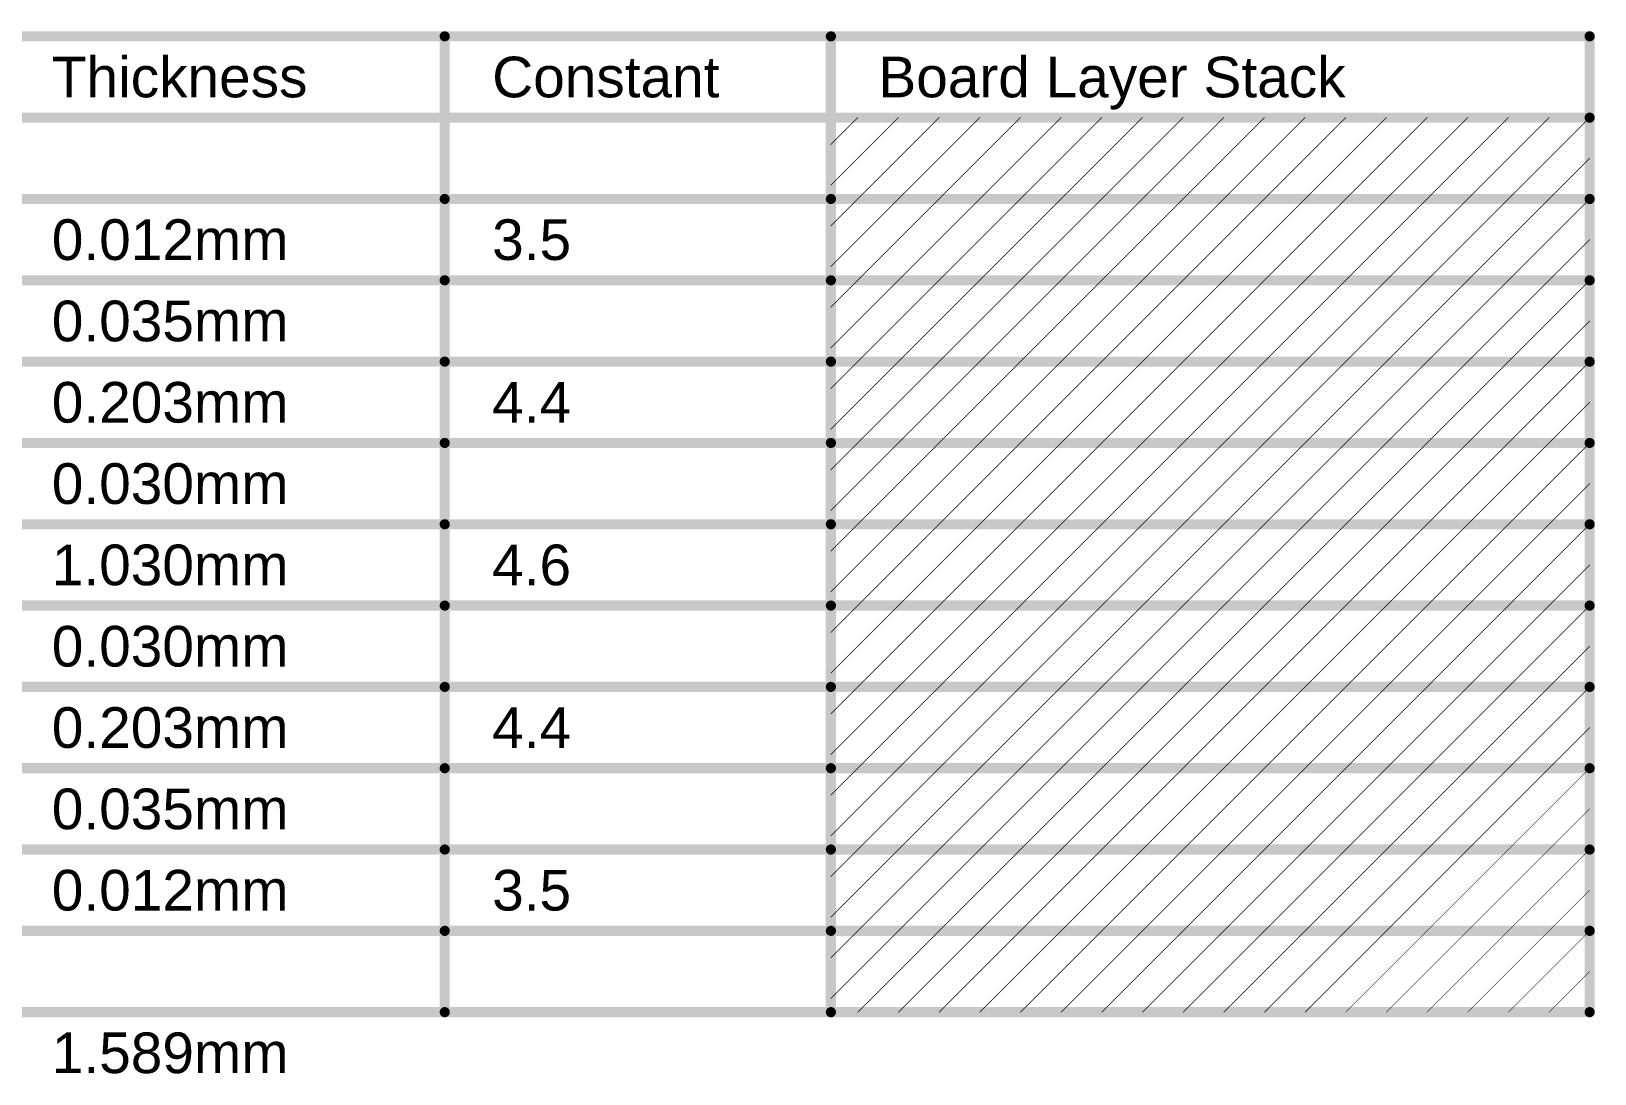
# Model space of a CAD drawing. Header units: inches. Extents: x -12 to 5357, y -8 to 5291.
# Drawn here: x 123.9 to 182.5, y 24 to 63.1 of the extents above; entities that cross this region are included whole.
import ezdxf

# ---------------------------------------------------------------- set-up
doc = ezdxf.new("R2010")
doc.units = ezdxf.units.IN
doc.layers.add('Fabrication', color=76, linetype='Continuous')
doc.styles.add('Arial', font='', dxfattribs={"height": 0.2})
doc.styles.get('Arial').set_extended_font_data('Arial')

msp = doc.modelspace()

# ---------------------------------------------------------------- linework, layer by layer
at = {"layer": 'Fabrication'}
for points, const_width in [([(67.065, 62.865), (182.35, 62.865)], 0.381), ([(139.436, 26.289), (139.436, 62.865)], 0.381), ([(153.91, 26.289), (153.91, 62.865)], 0.381), ([(182.35, 26.289), (182.35, 62.865)], 0.381), ([(67.065, 59.817), (182.35, 59.817)], 0.381), ([(153.91, 57.285), (156.442, 59.817)], 0.0254), ([(153.91, 58.809), (154.918, 59.817)], 0.0254), ([(154.918, 56.769), (157.966, 59.817)], 0.0254), ([(156.442, 56.769), (159.49, 59.817)], 0.0254), ([(157.966, 56.769), (161.014, 59.817)], 0.0254), ([(159.49, 56.769), (162.538, 59.817)], 0.0254), ([(161.014, 56.769), (164.062, 59.817)], 0.0254), ([(162.538, 56.769), (165.586, 59.817)], 0.0254), ([(164.062, 56.769), (167.11, 59.817)], 0.0254), ([(165.586, 56.769), (168.634, 59.817)], 0.0254), ([(167.11, 56.769), (170.158, 59.817)], 0.0254), ([(168.634, 56.769), (171.682, 59.817)], 0.0254), ([(170.158, 56.769), (173.206, 59.817)], 0.0254), ([(171.682, 56.769), (174.73, 59.817)], 0.0254), ([(173.206, 56.769), (176.254, 59.817)], 0.0254), ([(174.73, 56.769), (177.778, 59.817)], 0.0254), ([(176.254, 56.769), (179.302, 59.817)], 0.0254), ([(177.778, 56.769), (180.826, 59.817)], 0.0254), ([(179.302, 56.769), (182.35, 59.817)], 0.0254), ([(180.826, 56.769), (182.35, 58.293)], 0.0254), ([(122.93, 56.769), (139.436, 56.769)], 0.381), ([(139.436, 56.769), (153.91, 56.769)], 0.381), ([(153.91, 56.769), (182.35, 56.769)], 0.381), ([(153.91, 54.237), (156.442, 56.769)], 0.0254), ([(153.91, 55.761), (154.918, 56.769)], 0.0254), ([(154.918, 53.721), (157.966, 56.769)], 0.0254), ([(156.442, 53.721), (159.49, 56.769)], 0.0254), ([(157.966, 53.721), (161.014, 56.769)], 0.0254), ([(159.49, 53.721), (162.538, 56.769)], 0.0254), ([(161.014, 53.721), (164.062, 56.769)], 0.0254), ([(162.538, 53.721), (165.586, 56.769)], 0.0254), ([(164.062, 53.721), (167.11, 56.769)], 0.0254), ([(165.586, 53.721), (168.634, 56.769)], 0.0254), ([(167.11, 53.721), (170.158, 56.769)], 0.0254), ([(168.634, 53.721), (171.682, 56.769)], 0.0254), ([(170.158, 53.721), (173.206, 56.769)], 0.0254), ([(171.682, 53.721), (174.73, 56.769)], 0.0254), ([(173.206, 53.721), (176.254, 56.769)], 0.0254), ([(174.73, 53.721), (177.778, 56.769)], 0.0254), ([(176.254, 53.721), (179.302, 56.769)], 0.0254), ([(177.778, 53.721), (180.826, 56.769)], 0.0254), ([(179.302, 53.721), (182.35, 56.769)], 0.0254), ([(180.826, 53.721), (182.35, 55.245)], 0.0254), ([(122.93, 53.721), (139.436, 53.721)], 0.381), ([(139.436, 53.721), (153.91, 53.721)], 0.381), ([(153.91, 53.721), (182.35, 53.721)], 0.381), ([(153.91, 51.189), (156.442, 53.721)], 0.0254), ([(153.91, 52.713), (154.918, 53.721)], 0.0254), ([(154.918, 50.673), (157.966, 53.721)], 0.0254), ([(156.442, 50.673), (159.49, 53.721)], 0.0254), ([(157.966, 50.673), (161.014, 53.721)], 0.0254), ([(159.49, 50.673), (162.538, 53.721)], 0.0254), ([(161.014, 50.673), (164.062, 53.721)], 0.0254), ([(162.538, 50.673), (165.586, 53.721)], 0.0254), ([(164.062, 50.673), (167.11, 53.721)], 0.0254), ([(165.586, 50.673), (168.634, 53.721)], 0.0254), ([(167.11, 50.673), (170.158, 53.721)], 0.0254), ([(168.634, 50.673), (171.682, 53.721)], 0.0254), ([(170.158, 50.673), (173.206, 53.721)], 0.0254), ([(171.682, 50.673), (174.73, 53.721)], 0.0254), ([(173.206, 50.673), (176.254, 53.721)], 0.0254), ([(174.73, 50.673), (177.778, 53.721)], 0.0254), ([(176.254, 50.673), (179.302, 53.721)], 0.0254), ([(177.778, 50.673), (180.826, 53.721)], 0.0254), ([(179.302, 50.673), (182.35, 53.721)], 0.0254), ([(180.826, 50.673), (182.35, 52.197)], 0.0254), ([(122.93, 50.673), (139.436, 50.673)], 0.381), ([(139.436, 50.673), (153.91, 50.673)], 0.381), ([(153.91, 50.673), (182.35, 50.673)], 0.381), ([(153.91, 48.141), (156.442, 50.673)], 0.0254), ([(153.91, 49.665), (154.918, 50.673)], 0.0254), ([(154.918, 47.625), (157.966, 50.673)], 0.0254), ([(156.442, 47.625), (159.49, 50.673)], 0.0254), ([(157.966, 47.625), (161.014, 50.673)], 0.0254), ([(159.49, 47.625), (162.538, 50.673)], 0.0254), ([(161.014, 47.625), (164.062, 50.673)], 0.0254), ([(162.538, 47.625), (165.586, 50.673)], 0.0254), ([(164.062, 47.625), (167.11, 50.673)], 0.0254), ([(165.586, 47.625), (168.634, 50.673)], 0.0254), ([(167.11, 47.625), (170.158, 50.673)], 0.0254), ([(168.634, 47.625), (171.682, 50.673)], 0.0254), ([(170.158, 47.625), (173.206, 50.673)], 0.0254), ([(171.682, 47.625), (174.73, 50.673)], 0.0254), ([(173.206, 47.625), (176.254, 50.673)], 0.0254), ([(174.73, 47.625), (177.778, 50.673)], 0.0254), ([(176.254, 47.625), (179.302, 50.673)], 0.0254), ([(177.778, 47.625), (180.826, 50.673)], 0.0254), ([(179.302, 47.625), (182.35, 50.673)], 0.0254), ([(180.826, 47.625), (182.35, 49.149)], 0.0254), ([(122.93, 47.625), (139.436, 47.625)], 0.381), ([(139.436, 47.625), (153.91, 47.625)], 0.381), ([(153.91, 47.625), (182.35, 47.625)], 0.381), ([(153.91, 45.093), (156.442, 47.625)], 0.0254), ([(153.91, 46.617), (154.918, 47.625)], 0.0254), ([(154.918, 44.577), (157.966, 47.625)], 0.0254), ([(156.442, 44.577), (159.49, 47.625)], 0.0254), ([(157.966, 44.577), (161.014, 47.625)], 0.0254), ([(159.49, 44.577), (162.538, 47.625)], 0.0254), ([(161.014, 44.577), (164.062, 47.625)], 0.0254), ([(162.538, 44.577), (165.586, 47.625)], 0.0254), ([(164.062, 44.577), (167.11, 47.625)], 0.0254), ([(165.586, 44.577), (168.634, 47.625)], 0.0254), ([(167.11, 44.577), (170.158, 47.625)], 0.0254), ([(168.634, 44.577), (171.682, 47.625)], 0.0254), ([(170.158, 44.577), (173.206, 47.625)], 0.0254), ([(171.682, 44.577), (174.73, 47.625)], 0.0254), ([(173.206, 44.577), (176.254, 47.625)], 0.0254), ([(174.73, 44.577), (177.778, 47.625)], 0.0254), ([(176.254, 44.577), (179.302, 47.625)], 0.0254), ([(177.778, 44.577), (180.826, 47.625)], 0.0254), ([(179.302, 44.577), (182.35, 47.625)], 0.0254), ([(180.826, 44.577), (182.35, 46.101)], 0.0254), ([(122.93, 44.577), (139.436, 44.577)], 0.381), ([(139.436, 44.577), (153.91, 44.577)], 0.381), ([(153.91, 44.577), (182.35, 44.577)], 0.381), ([(153.91, 42.045), (156.442, 44.577)], 0.0254), ([(153.91, 43.569), (154.918, 44.577)], 0.0254), ([(154.918, 41.529), (157.966, 44.577)], 0.0254), ([(156.442, 41.529), (159.49, 44.577)], 0.0254), ([(157.966, 41.529), (161.014, 44.577)], 0.0254), ([(159.49, 41.529), (162.538, 44.577)], 0.0254), ([(161.014, 41.529), (164.062, 44.577)], 0.0254), ([(162.538, 41.529), (165.586, 44.577)], 0.0254), ([(164.062, 41.529), (167.11, 44.577)], 0.0254), ([(165.586, 41.529), (168.634, 44.577)], 0.0254), ([(167.11, 41.529), (170.158, 44.577)], 0.0254), ([(168.634, 41.529), (171.682, 44.577)], 0.0254), ([(170.158, 41.529), (173.206, 44.577)], 0.0254), ([(171.682, 41.529), (174.73, 44.577)], 0.0254), ([(173.206, 41.529), (176.254, 44.577)], 0.0254), ([(174.73, 41.529), (177.778, 44.577)], 0.0254), ([(176.254, 41.529), (179.302, 44.577)], 0.0254), ([(177.778, 41.529), (180.826, 44.577)], 0.0254), ([(179.302, 41.529), (182.35, 44.577)], 0.0254), ([(180.826, 41.529), (182.35, 43.053)], 0.0254), ([(122.93, 41.529), (139.436, 41.529)], 0.381), ([(139.436, 41.529), (153.91, 41.529)], 0.381), ([(153.91, 41.529), (182.35, 41.529)], 0.381), ([(153.91, 38.997), (156.442, 41.529)], 0.0254), ([(153.91, 40.521), (154.918, 41.529)], 0.0254), ([(154.918, 38.481), (157.966, 41.529)], 0.0254), ([(156.442, 38.481), (159.49, 41.529)], 0.0254), ([(157.966, 38.481), (161.014, 41.529)], 0.0254), ([(159.49, 38.481), (162.538, 41.529)], 0.0254), ([(161.014, 38.481), (164.062, 41.529)], 0.0254), ([(162.538, 38.481), (165.586, 41.529)], 0.0254), ([(164.062, 38.481), (167.11, 41.529)], 0.0254), ([(165.586, 38.481), (168.634, 41.529)], 0.0254), ([(167.11, 38.481), (170.158, 41.529)], 0.0254), ([(168.634, 38.481), (171.682, 41.529)], 0.0254), ([(170.158, 38.481), (173.206, 41.529)], 0.0254), ([(171.682, 38.481), (174.73, 41.529)], 0.0254), ([(173.206, 38.481), (176.254, 41.529)], 0.0254), ([(174.73, 38.481), (177.778, 41.529)], 0.0254), ([(176.254, 38.481), (179.302, 41.529)], 0.0254), ([(177.778, 38.481), (180.826, 41.529)], 0.0254), ([(179.302, 38.481), (182.35, 41.529)], 0.0254), ([(180.826, 38.481), (182.35, 40.005)], 0.0254), ([(122.93, 38.481), (139.436, 38.481)], 0.381), ([(139.436, 38.481), (153.91, 38.481)], 0.381), ([(153.91, 38.481), (182.35, 38.481)], 0.381), ([(153.91, 35.949), (156.442, 38.481)], 0.0254), ([(153.91, 37.473), (154.918, 38.481)], 0.0254), ([(154.918, 35.433), (157.966, 38.481)], 0.0254), ([(156.442, 35.433), (159.49, 38.481)], 0.0254), ([(157.966, 35.433), (161.014, 38.481)], 0.0254), ([(159.49, 35.433), (162.538, 38.481)], 0.0254), ([(161.014, 35.433), (164.062, 38.481)], 0.0254), ([(162.538, 35.433), (165.586, 38.481)], 0.0254), ([(164.062, 35.433), (167.11, 38.481)], 0.0254), ([(165.586, 35.433), (168.634, 38.481)], 0.0254), ([(167.11, 35.433), (170.158, 38.481)], 0.0254), ([(168.634, 35.433), (171.682, 38.481)], 0.0254), ([(170.158, 35.433), (173.206, 38.481)], 0.0254), ([(171.682, 35.433), (174.73, 38.481)], 0.0254), ([(173.206, 35.433), (176.254, 38.481)], 0.0254), ([(174.73, 35.433), (177.778, 38.481)], 0.0254), ([(176.254, 35.433), (179.302, 38.481)], 0.0254), ([(177.778, 35.433), (180.826, 38.481)], 0.0254), ([(179.302, 35.433), (182.35, 38.481)], 0.0254), ([(180.826, 35.433), (182.35, 36.957)], 0.0254), ([(122.93, 35.433), (139.436, 35.433)], 0.381), ([(139.436, 35.433), (153.91, 35.433)], 0.381), ([(153.91, 35.433), (182.35, 35.433)], 0.381), ([(153.91, 32.901), (156.442, 35.433)], 0.0254), ([(153.91, 34.425), (154.918, 35.433)], 0.0254), ([(154.918, 32.385), (157.966, 35.433)], 0.0254), ([(156.442, 32.385), (159.49, 35.433)], 0.0254), ([(157.966, 32.385), (161.014, 35.433)], 0.0254), ([(159.49, 32.385), (162.538, 35.433)], 0.0254), ([(161.014, 32.385), (164.062, 35.433)], 0.0254), ([(162.538, 32.385), (165.586, 35.433)], 0.0254), ([(164.062, 32.385), (167.11, 35.433)], 0.0254), ([(165.586, 32.385), (168.634, 35.433)], 0.0254), ([(167.11, 32.385), (170.158, 35.433)], 0.0254), ([(168.634, 32.385), (171.682, 35.433)], 0.0254), ([(170.158, 32.385), (173.206, 35.433)], 0.0254), ([(171.682, 32.385), (174.73, 35.433)], 0.0254), ([(173.206, 32.385), (176.254, 35.433)], 0.0254), ([(174.73, 32.385), (177.778, 35.433)], 0.0254), ([(176.254, 32.385), (179.302, 35.433)], 0.0254), ([(177.778, 32.385), (180.826, 35.433)], 0.0254), ([(179.302, 32.385), (182.35, 35.433)], 0.0254), ([(180.826, 32.385), (182.35, 33.909)], 0.0254), ([(122.93, 32.385), (139.436, 32.385)], 0.381), ([(139.436, 32.385), (153.91, 32.385)], 0.381), ([(153.91, 32.385), (182.35, 32.385)], 0.381), ([(153.91, 29.853), (156.442, 32.385)], 0.0254), ([(153.91, 31.377), (154.918, 32.385)], 0.0254), ([(154.918, 29.337), (157.966, 32.385)], 0.0254), ([(156.442, 29.337), (159.49, 32.385)], 0.0254), ([(157.966, 29.337), (161.014, 32.385)], 0.0254), ([(159.49, 29.337), (162.538, 32.385)], 0.0254), ([(161.014, 29.337), (164.062, 32.385)], 0.0254), ([(162.538, 29.337), (165.586, 32.385)], 0.0254), ([(164.062, 29.337), (167.11, 32.385)], 0.0254), ([(165.586, 29.337), (168.634, 32.385)], 0.0254), ([(167.11, 29.337), (170.158, 32.385)], 0.0254), ([(168.634, 29.337), (171.682, 32.385)], 0.0254), ([(170.158, 29.337), (173.206, 32.385)], 0.0254), ([(171.682, 29.337), (174.73, 32.385)], 0.0254), ([(173.206, 29.337), (176.254, 32.385)], 0.0254), ([(174.73, 29.337), (177.778, 32.385)], 0.0254), ([(176.254, 29.337), (179.302, 32.385)], 0.0254), ([(177.778, 29.337), (180.826, 32.385)], 0.0254), ([(179.302, 29.337), (182.35, 32.385)], 0.0254), ([(180.826, 29.337), (182.35, 30.861)], 0.0254), ([(122.93, 29.337), (139.436, 29.337)], 0.381), ([(139.436, 29.337), (153.91, 29.337)], 0.381), ([(153.91, 29.337), (182.35, 29.337)], 0.381), ([(153.91, 26.805), (156.442, 29.337)], 0.0254), ([(153.91, 28.329), (154.918, 29.337)], 0.0254), ([(154.918, 26.289), (157.966, 29.337)], 0.0254), ([(156.442, 26.289), (159.49, 29.337)], 0.0254), ([(157.966, 26.289), (161.014, 29.337)], 0.0254), ([(159.49, 26.289), (162.538, 29.337)], 0.0254), ([(161.014, 26.289), (164.062, 29.337)], 0.0254), ([(162.538, 26.289), (165.586, 29.337)], 0.0254), ([(164.062, 26.289), (167.11, 29.337)], 0.0254), ([(165.586, 26.289), (168.634, 29.337)], 0.0254), ([(167.11, 26.289), (170.158, 29.337)], 0.0254), ([(168.634, 26.289), (171.682, 29.337)], 0.0254), ([(170.158, 26.289), (173.206, 29.337)], 0.0254), ([(171.682, 26.289), (174.73, 29.337)], 0.0254), ([(173.206, 26.289), (176.254, 29.337)], 0.0254), ([(174.73, 26.289), (177.778, 29.337)], 0.0254), ([(176.254, 26.289), (179.302, 29.337)], 0.0254), ([(177.778, 26.289), (180.826, 29.337)], 0.0254), ([(179.302, 26.289), (182.35, 29.337)], 0.0254), ([(180.826, 26.289), (182.35, 27.813)], 0.0254), ([(122.93, 26.289), (139.436, 26.289)], 0.381), ([(139.436, 26.289), (153.91, 26.289)], 0.381), ([(153.91, 26.289), (182.35, 26.289)], 0.381)]:
    msp.add_lwpolyline(points, dxfattribs=dict(at, const_width=const_width))
for points, const_width in [([(139.341, 62.865, 1), (139.531, 62.865, 1)], 0.191), ([(153.815, 62.865, 1), (154.006, 62.865, 1)], 0.191), ([(182.255, 62.865, 1), (182.446, 62.865, 1)], 0.191), ([(182.255, 62.865, 1), (182.446, 62.865, 1)], 0.191), ([(154.912, 59.817, 1), (154.925, 59.817, 1)], 0.0127), ([(156.436, 59.817, 1), (156.449, 59.817, 1)], 0.0127), ([(157.96, 59.817, 1), (157.973, 59.817, 1)], 0.0127), ([(159.484, 59.817, 1), (159.497, 59.817, 1)], 0.0127), ([(161.008, 59.817, 1), (161.021, 59.817, 1)], 0.0127), ([(162.532, 59.817, 1), (162.545, 59.817, 1)], 0.0127), ([(164.056, 59.817, 1), (164.069, 59.817, 1)], 0.0127), ([(165.58, 59.817, 1), (165.593, 59.817, 1)], 0.0127), ([(167.104, 59.817, 1), (167.117, 59.817, 1)], 0.0127), ([(168.628, 59.817, 1), (168.641, 59.817, 1)], 0.0127), ([(170.152, 59.817, 1), (170.165, 59.817, 1)], 0.0127), ([(171.676, 59.817, 1), (171.689, 59.817, 1)], 0.0127), ([(173.2, 59.817, 1), (173.213, 59.817, 1)], 0.0127), ([(174.724, 59.817, 1), (174.737, 59.817, 1)], 0.0127), ([(176.248, 59.817, 1), (176.261, 59.817, 1)], 0.0127), ([(177.772, 59.817, 1), (177.785, 59.817, 1)], 0.0127), ([(179.296, 59.817, 1), (179.309, 59.817, 1)], 0.0127), ([(180.82, 59.817, 1), (180.833, 59.817, 1)], 0.0127), ([(182.255, 59.817, 1), (182.446, 59.817, 1)], 0.191), ([(182.344, 59.817, 1), (182.357, 59.817, 1)], 0.0127), ([(153.904, 58.809, 1), (153.917, 58.809, 1)], 0.0127), ([(182.344, 58.293, 1), (182.357, 58.293, 1)], 0.0127), ([(139.341, 56.769, 1), (139.531, 56.769, 1)], 0.191), ([(139.341, 56.769, 1), (139.531, 56.769, 1)], 0.191), ([(153.815, 56.769, 1), (154.006, 56.769, 1)], 0.191), ([(153.815, 56.769, 1), (154.006, 56.769, 1)], 0.191), ([(153.904, 57.285, 1), (153.917, 57.285, 1)], 0.0127), ([(182.255, 56.769, 1), (182.446, 56.769, 1)], 0.191), ([(154.912, 56.769, 1), (154.925, 56.769, 1)], 0.0127), ([(154.912, 56.769, 1), (154.925, 56.769, 1)], 0.0127), ([(156.436, 56.769, 1), (156.449, 56.769, 1)], 0.0127), ([(156.436, 56.769, 1), (156.449, 56.769, 1)], 0.0127), ([(157.96, 56.769, 1), (157.973, 56.769, 1)], 0.0127), ([(157.96, 56.769, 1), (157.973, 56.769, 1)], 0.0127), ([(159.484, 56.769, 1), (159.497, 56.769, 1)], 0.0127), ([(159.484, 56.769, 1), (159.497, 56.769, 1)], 0.0127), ([(161.008, 56.769, 1), (161.021, 56.769, 1)], 0.0127), ([(161.008, 56.769, 1), (161.021, 56.769, 1)], 0.0127), ([(162.532, 56.769, 1), (162.545, 56.769, 1)], 0.0127), ([(162.532, 56.769, 1), (162.545, 56.769, 1)], 0.0127), ([(164.056, 56.769, 1), (164.069, 56.769, 1)], 0.0127), ([(164.056, 56.769, 1), (164.069, 56.769, 1)], 0.0127), ([(165.58, 56.769, 1), (165.593, 56.769, 1)], 0.0127), ([(165.58, 56.769, 1), (165.593, 56.769, 1)], 0.0127), ([(167.104, 56.769, 1), (167.117, 56.769, 1)], 0.0127), ([(167.104, 56.769, 1), (167.117, 56.769, 1)], 0.0127), ([(168.628, 56.769, 1), (168.641, 56.769, 1)], 0.0127), ([(168.628, 56.769, 1), (168.641, 56.769, 1)], 0.0127), ([(170.152, 56.769, 1), (170.165, 56.769, 1)], 0.0127), ([(170.152, 56.769, 1), (170.165, 56.769, 1)], 0.0127), ([(171.676, 56.769, 1), (171.689, 56.769, 1)], 0.0127), ([(171.676, 56.769, 1), (171.689, 56.769, 1)], 0.0127), ([(173.2, 56.769, 1), (173.213, 56.769, 1)], 0.0127), ([(173.2, 56.769, 1), (173.213, 56.769, 1)], 0.0127), ([(174.724, 56.769, 1), (174.737, 56.769, 1)], 0.0127), ([(174.724, 56.769, 1), (174.737, 56.769, 1)], 0.0127), ([(176.248, 56.769, 1), (176.261, 56.769, 1)], 0.0127), ([(176.248, 56.769, 1), (176.261, 56.769, 1)], 0.0127), ([(177.772, 56.769, 1), (177.785, 56.769, 1)], 0.0127), ([(177.772, 56.769, 1), (177.785, 56.769, 1)], 0.0127), ([(179.296, 56.769, 1), (179.309, 56.769, 1)], 0.0127), ([(179.296, 56.769, 1), (179.309, 56.769, 1)], 0.0127), ([(180.82, 56.769, 1), (180.833, 56.769, 1)], 0.0127), ([(180.82, 56.769, 1), (180.833, 56.769, 1)], 0.0127), ([(182.344, 56.769, 1), (182.357, 56.769, 1)], 0.0127), ([(153.904, 55.761, 1), (153.917, 55.761, 1)], 0.0127), ([(182.344, 55.245, 1), (182.357, 55.245, 1)], 0.0127), ([(153.904, 54.237, 1), (153.917, 54.237, 1)], 0.0127), ([(139.341, 53.721, 1), (139.531, 53.721, 1)], 0.191), ([(139.341, 53.721, 1), (139.531, 53.721, 1)], 0.191), ([(153.815, 53.721, 1), (154.006, 53.721, 1)], 0.191), ([(153.815, 53.721, 1), (154.006, 53.721, 1)], 0.191), ([(154.912, 53.721, 1), (154.925, 53.721, 1)], 0.0127), ([(154.912, 53.721, 1), (154.925, 53.721, 1)], 0.0127), ([(156.436, 53.721, 1), (156.449, 53.721, 1)], 0.0127), ([(156.436, 53.721, 1), (156.449, 53.721, 1)], 0.0127), ([(157.96, 53.721, 1), (157.973, 53.721, 1)], 0.0127), ([(157.96, 53.721, 1), (157.973, 53.721, 1)], 0.0127), ([(159.484, 53.721, 1), (159.497, 53.721, 1)], 0.0127), ([(159.484, 53.721, 1), (159.497, 53.721, 1)], 0.0127), ([(161.008, 53.721, 1), (161.021, 53.721, 1)], 0.0127), ([(161.008, 53.721, 1), (161.021, 53.721, 1)], 0.0127), ([(162.532, 53.721, 1), (162.545, 53.721, 1)], 0.0127), ([(162.532, 53.721, 1), (162.545, 53.721, 1)], 0.0127), ([(164.056, 53.721, 1), (164.069, 53.721, 1)], 0.0127), ([(164.056, 53.721, 1), (164.069, 53.721, 1)], 0.0127), ([(165.58, 53.721, 1), (165.593, 53.721, 1)], 0.0127), ([(165.58, 53.721, 1), (165.593, 53.721, 1)], 0.0127), ([(167.104, 53.721, 1), (167.117, 53.721, 1)], 0.0127), ([(167.104, 53.721, 1), (167.117, 53.721, 1)], 0.0127), ([(168.628, 53.721, 1), (168.641, 53.721, 1)], 0.0127), ([(168.628, 53.721, 1), (168.641, 53.721, 1)], 0.0127), ([(170.152, 53.721, 1), (170.165, 53.721, 1)], 0.0127), ([(170.152, 53.721, 1), (170.165, 53.721, 1)], 0.0127), ([(171.676, 53.721, 1), (171.689, 53.721, 1)], 0.0127), ([(171.676, 53.721, 1), (171.689, 53.721, 1)], 0.0127), ([(173.2, 53.721, 1), (173.213, 53.721, 1)], 0.0127), ([(173.2, 53.721, 1), (173.213, 53.721, 1)], 0.0127), ([(174.724, 53.721, 1), (174.737, 53.721, 1)], 0.0127), ([(174.724, 53.721, 1), (174.737, 53.721, 1)], 0.0127), ([(176.248, 53.721, 1), (176.261, 53.721, 1)], 0.0127), ([(176.248, 53.721, 1), (176.261, 53.721, 1)], 0.0127), ([(177.772, 53.721, 1), (177.785, 53.721, 1)], 0.0127), ([(177.772, 53.721, 1), (177.785, 53.721, 1)], 0.0127), ([(179.296, 53.721, 1), (179.309, 53.721, 1)], 0.0127), ([(179.296, 53.721, 1), (179.309, 53.721, 1)], 0.0127), ([(180.82, 53.721, 1), (180.833, 53.721, 1)], 0.0127), ([(180.82, 53.721, 1), (180.833, 53.721, 1)], 0.0127), ([(182.255, 53.721, 1), (182.446, 53.721, 1)], 0.191), ([(182.344, 53.721, 1), (182.357, 53.721, 1)], 0.0127), ([(153.904, 52.713, 1), (153.917, 52.713, 1)], 0.0127), ([(182.344, 52.197, 1), (182.357, 52.197, 1)], 0.0127), ([(153.904, 51.189, 1), (153.917, 51.189, 1)], 0.0127), ([(139.341, 50.673, 1), (139.531, 50.673, 1)], 0.191), ([(139.341, 50.673, 1), (139.531, 50.673, 1)], 0.191), ([(153.815, 50.673, 1), (154.006, 50.673, 1)], 0.191), ([(153.815, 50.673, 1), (154.006, 50.673, 1)], 0.191), ([(154.912, 50.673, 1), (154.925, 50.673, 1)], 0.0127), ([(154.912, 50.673, 1), (154.925, 50.673, 1)], 0.0127), ([(156.436, 50.673, 1), (156.449, 50.673, 1)], 0.0127), ([(156.436, 50.673, 1), (156.449, 50.673, 1)], 0.0127), ([(157.96, 50.673, 1), (157.973, 50.673, 1)], 0.0127), ([(157.96, 50.673, 1), (157.973, 50.673, 1)], 0.0127), ([(159.484, 50.673, 1), (159.497, 50.673, 1)], 0.0127), ([(159.484, 50.673, 1), (159.497, 50.673, 1)], 0.0127), ([(161.008, 50.673, 1), (161.021, 50.673, 1)], 0.0127), ([(161.008, 50.673, 1), (161.021, 50.673, 1)], 0.0127), ([(162.532, 50.673, 1), (162.545, 50.673, 1)], 0.0127), ([(162.532, 50.673, 1), (162.545, 50.673, 1)], 0.0127), ([(164.056, 50.673, 1), (164.069, 50.673, 1)], 0.0127), ([(164.056, 50.673, 1), (164.069, 50.673, 1)], 0.0127), ([(165.58, 50.673, 1), (165.593, 50.673, 1)], 0.0127), ([(165.58, 50.673, 1), (165.593, 50.673, 1)], 0.0127), ([(167.104, 50.673, 1), (167.117, 50.673, 1)], 0.0127), ([(167.104, 50.673, 1), (167.117, 50.673, 1)], 0.0127), ([(168.628, 50.673, 1), (168.641, 50.673, 1)], 0.0127), ([(168.628, 50.673, 1), (168.641, 50.673, 1)], 0.0127), ([(170.152, 50.673, 1), (170.165, 50.673, 1)], 0.0127), ([(170.152, 50.673, 1), (170.165, 50.673, 1)], 0.0127), ([(171.676, 50.673, 1), (171.689, 50.673, 1)], 0.0127), ([(171.676, 50.673, 1), (171.689, 50.673, 1)], 0.0127), ([(173.2, 50.673, 1), (173.213, 50.673, 1)], 0.0127), ([(173.2, 50.673, 1), (173.213, 50.673, 1)], 0.0127), ([(174.724, 50.673, 1), (174.737, 50.673, 1)], 0.0127), ([(174.724, 50.673, 1), (174.737, 50.673, 1)], 0.0127), ([(176.248, 50.673, 1), (176.261, 50.673, 1)], 0.0127), ([(176.248, 50.673, 1), (176.261, 50.673, 1)], 0.0127), ([(177.772, 50.673, 1), (177.785, 50.673, 1)], 0.0127), ([(177.772, 50.673, 1), (177.785, 50.673, 1)], 0.0127), ([(179.296, 50.673, 1), (179.309, 50.673, 1)], 0.0127), ([(179.296, 50.673, 1), (179.309, 50.673, 1)], 0.0127), ([(180.82, 50.673, 1), (180.833, 50.673, 1)], 0.0127), ([(180.82, 50.673, 1), (180.833, 50.673, 1)], 0.0127), ([(182.255, 50.673, 1), (182.446, 50.673, 1)], 0.191), ([(182.344, 50.673, 1), (182.357, 50.673, 1)], 0.0127), ([(153.904, 49.665, 1), (153.917, 49.665, 1)], 0.0127), ([(182.344, 49.149, 1), (182.357, 49.149, 1)], 0.0127), ([(153.904, 48.141, 1), (153.917, 48.141, 1)], 0.0127), ([(139.341, 47.625, 1), (139.531, 47.625, 1)], 0.191), ([(139.341, 47.625, 1), (139.531, 47.625, 1)], 0.191), ([(153.815, 47.625, 1), (154.006, 47.625, 1)], 0.191), ([(153.815, 47.625, 1), (154.006, 47.625, 1)], 0.191), ([(154.912, 47.625, 1), (154.925, 47.625, 1)], 0.0127), ([(154.912, 47.625, 1), (154.925, 47.625, 1)], 0.0127), ([(156.436, 47.625, 1), (156.449, 47.625, 1)], 0.0127), ([(156.436, 47.625, 1), (156.449, 47.625, 1)], 0.0127), ([(157.96, 47.625, 1), (157.973, 47.625, 1)], 0.0127), ([(157.96, 47.625, 1), (157.973, 47.625, 1)], 0.0127), ([(159.484, 47.625, 1), (159.497, 47.625, 1)], 0.0127), ([(159.484, 47.625, 1), (159.497, 47.625, 1)], 0.0127), ([(161.008, 47.625, 1), (161.021, 47.625, 1)], 0.0127), ([(161.008, 47.625, 1), (161.021, 47.625, 1)], 0.0127), ([(162.532, 47.625, 1), (162.545, 47.625, 1)], 0.0127), ([(162.532, 47.625, 1), (162.545, 47.625, 1)], 0.0127), ([(164.056, 47.625, 1), (164.069, 47.625, 1)], 0.0127), ([(164.056, 47.625, 1), (164.069, 47.625, 1)], 0.0127), ([(165.58, 47.625, 1), (165.593, 47.625, 1)], 0.0127), ([(165.58, 47.625, 1), (165.593, 47.625, 1)], 0.0127), ([(167.104, 47.625, 1), (167.117, 47.625, 1)], 0.0127), ([(167.104, 47.625, 1), (167.117, 47.625, 1)], 0.0127), ([(168.628, 47.625, 1), (168.641, 47.625, 1)], 0.0127), ([(168.628, 47.625, 1), (168.641, 47.625, 1)], 0.0127), ([(170.152, 47.625, 1), (170.165, 47.625, 1)], 0.0127), ([(170.152, 47.625, 1), (170.165, 47.625, 1)], 0.0127), ([(171.676, 47.625, 1), (171.689, 47.625, 1)], 0.0127), ([(171.676, 47.625, 1), (171.689, 47.625, 1)], 0.0127), ([(173.2, 47.625, 1), (173.213, 47.625, 1)], 0.0127), ([(173.2, 47.625, 1), (173.213, 47.625, 1)], 0.0127), ([(174.724, 47.625, 1), (174.737, 47.625, 1)], 0.0127), ([(174.724, 47.625, 1), (174.737, 47.625, 1)], 0.0127), ([(176.248, 47.625, 1), (176.261, 47.625, 1)], 0.0127), ([(176.248, 47.625, 1), (176.261, 47.625, 1)], 0.0127), ([(177.772, 47.625, 1), (177.785, 47.625, 1)], 0.0127), ([(177.772, 47.625, 1), (177.785, 47.625, 1)], 0.0127), ([(179.296, 47.625, 1), (179.309, 47.625, 1)], 0.0127), ([(179.296, 47.625, 1), (179.309, 47.625, 1)], 0.0127), ([(180.82, 47.625, 1), (180.833, 47.625, 1)], 0.0127), ([(180.82, 47.625, 1), (180.833, 47.625, 1)], 0.0127), ([(182.255, 47.625, 1), (182.446, 47.625, 1)], 0.191), ([(182.344, 47.625, 1), (182.357, 47.625, 1)], 0.0127), ([(153.904, 46.617, 1), (153.917, 46.617, 1)], 0.0127), ([(182.344, 46.101, 1), (182.357, 46.101, 1)], 0.0127), ([(139.341, 44.577, 1), (139.531, 44.577, 1)], 0.191), ([(139.341, 44.577, 1), (139.531, 44.577, 1)], 0.191), ([(153.815, 44.577, 1), (154.006, 44.577, 1)], 0.191), ([(153.815, 44.577, 1), (154.006, 44.577, 1)], 0.191), ([(153.904, 45.093, 1), (153.917, 45.093, 1)], 0.0127), ([(154.912, 44.577, 1), (154.925, 44.577, 1)], 0.0127), ([(154.912, 44.577, 1), (154.925, 44.577, 1)], 0.0127), ([(156.436, 44.577, 1), (156.449, 44.577, 1)], 0.0127), ([(156.436, 44.577, 1), (156.449, 44.577, 1)], 0.0127), ([(157.96, 44.577, 1), (157.973, 44.577, 1)], 0.0127), ([(157.96, 44.577, 1), (157.973, 44.577, 1)], 0.0127), ([(159.484, 44.577, 1), (159.497, 44.577, 1)], 0.0127), ([(159.484, 44.577, 1), (159.497, 44.577, 1)], 0.0127), ([(161.008, 44.577, 1), (161.021, 44.577, 1)], 0.0127), ([(161.008, 44.577, 1), (161.021, 44.577, 1)], 0.0127), ([(162.532, 44.577, 1), (162.545, 44.577, 1)], 0.0127), ([(162.532, 44.577, 1), (162.545, 44.577, 1)], 0.0127), ([(164.056, 44.577, 1), (164.069, 44.577, 1)], 0.0127), ([(164.056, 44.577, 1), (164.069, 44.577, 1)], 0.0127), ([(165.58, 44.577, 1), (165.593, 44.577, 1)], 0.0127), ([(165.58, 44.577, 1), (165.593, 44.577, 1)], 0.0127), ([(167.104, 44.577, 1), (167.117, 44.577, 1)], 0.0127), ([(167.104, 44.577, 1), (167.117, 44.577, 1)], 0.0127), ([(168.628, 44.577, 1), (168.641, 44.577, 1)], 0.0127), ([(168.628, 44.577, 1), (168.641, 44.577, 1)], 0.0127), ([(170.152, 44.577, 1), (170.165, 44.577, 1)], 0.0127), ([(170.152, 44.577, 1), (170.165, 44.577, 1)], 0.0127), ([(171.676, 44.577, 1), (171.689, 44.577, 1)], 0.0127), ([(171.676, 44.577, 1), (171.689, 44.577, 1)], 0.0127), ([(173.2, 44.577, 1), (173.213, 44.577, 1)], 0.0127), ([(173.2, 44.577, 1), (173.213, 44.577, 1)], 0.0127), ([(174.724, 44.577, 1), (174.737, 44.577, 1)], 0.0127), ([(174.724, 44.577, 1), (174.737, 44.577, 1)], 0.0127), ([(176.248, 44.577, 1), (176.261, 44.577, 1)], 0.0127), ([(176.248, 44.577, 1), (176.261, 44.577, 1)], 0.0127), ([(177.772, 44.577, 1), (177.785, 44.577, 1)], 0.0127), ([(177.772, 44.577, 1), (177.785, 44.577, 1)], 0.0127), ([(179.296, 44.577, 1), (179.309, 44.577, 1)], 0.0127), ([(179.296, 44.577, 1), (179.309, 44.577, 1)], 0.0127), ([(180.82, 44.577, 1), (180.833, 44.577, 1)], 0.0127), ([(180.82, 44.577, 1), (180.833, 44.577, 1)], 0.0127), ([(182.255, 44.577, 1), (182.446, 44.577, 1)], 0.191), ([(182.344, 44.577, 1), (182.357, 44.577, 1)], 0.0127), ([(153.904, 43.569, 1), (153.917, 43.569, 1)], 0.0127), ([(182.344, 43.053, 1), (182.357, 43.053, 1)], 0.0127), ([(139.341, 41.529, 1), (139.531, 41.529, 1)], 0.191), ([(139.341, 41.529, 1), (139.531, 41.529, 1)], 0.191), ([(153.815, 41.529, 1), (154.006, 41.529, 1)], 0.191), ([(153.815, 41.529, 1), (154.006, 41.529, 1)], 0.191), ([(153.904, 42.045, 1), (153.917, 42.045, 1)], 0.0127), ([(182.255, 41.529, 1), (182.446, 41.529, 1)], 0.191), ([(154.912, 41.529, 1), (154.925, 41.529, 1)], 0.0127), ([(154.912, 41.529, 1), (154.925, 41.529, 1)], 0.0127), ([(156.436, 41.529, 1), (156.449, 41.529, 1)], 0.0127), ([(156.436, 41.529, 1), (156.449, 41.529, 1)], 0.0127), ([(157.96, 41.529, 1), (157.973, 41.529, 1)], 0.0127), ([(157.96, 41.529, 1), (157.973, 41.529, 1)], 0.0127), ([(159.484, 41.529, 1), (159.497, 41.529, 1)], 0.0127), ([(159.484, 41.529, 1), (159.497, 41.529, 1)], 0.0127), ([(161.008, 41.529, 1), (161.021, 41.529, 1)], 0.0127), ([(161.008, 41.529, 1), (161.021, 41.529, 1)], 0.0127), ([(162.532, 41.529, 1), (162.545, 41.529, 1)], 0.0127), ([(162.532, 41.529, 1), (162.545, 41.529, 1)], 0.0127), ([(164.056, 41.529, 1), (164.069, 41.529, 1)], 0.0127), ([(164.056, 41.529, 1), (164.069, 41.529, 1)], 0.0127), ([(165.58, 41.529, 1), (165.593, 41.529, 1)], 0.0127), ([(165.58, 41.529, 1), (165.593, 41.529, 1)], 0.0127), ([(167.104, 41.529, 1), (167.117, 41.529, 1)], 0.0127), ([(167.104, 41.529, 1), (167.117, 41.529, 1)], 0.0127), ([(168.628, 41.529, 1), (168.641, 41.529, 1)], 0.0127), ([(168.628, 41.529, 1), (168.641, 41.529, 1)], 0.0127), ([(170.152, 41.529, 1), (170.165, 41.529, 1)], 0.0127), ([(170.152, 41.529, 1), (170.165, 41.529, 1)], 0.0127), ([(171.676, 41.529, 1), (171.689, 41.529, 1)], 0.0127), ([(171.676, 41.529, 1), (171.689, 41.529, 1)], 0.0127), ([(173.2, 41.529, 1), (173.213, 41.529, 1)], 0.0127), ([(173.2, 41.529, 1), (173.213, 41.529, 1)], 0.0127), ([(174.724, 41.529, 1), (174.737, 41.529, 1)], 0.0127), ([(174.724, 41.529, 1), (174.737, 41.529, 1)], 0.0127), ([(176.248, 41.529, 1), (176.261, 41.529, 1)], 0.0127), ([(176.248, 41.529, 1), (176.261, 41.529, 1)], 0.0127), ([(177.772, 41.529, 1), (177.785, 41.529, 1)], 0.0127), ([(177.772, 41.529, 1), (177.785, 41.529, 1)], 0.0127), ([(179.296, 41.529, 1), (179.309, 41.529, 1)], 0.0127), ([(179.296, 41.529, 1), (179.309, 41.529, 1)], 0.0127), ([(180.82, 41.529, 1), (180.833, 41.529, 1)], 0.0127), ([(180.82, 41.529, 1), (180.833, 41.529, 1)], 0.0127), ([(182.344, 41.529, 1), (182.357, 41.529, 1)], 0.0127), ([(153.904, 40.521, 1), (153.917, 40.521, 1)], 0.0127), ([(182.344, 40.005, 1), (182.357, 40.005, 1)], 0.0127), ([(153.904, 38.997, 1), (153.917, 38.997, 1)], 0.0127), ([(139.341, 38.481, 1), (139.531, 38.481, 1)], 0.191), ([(139.341, 38.481, 1), (139.531, 38.481, 1)], 0.191), ([(153.815, 38.481, 1), (154.006, 38.481, 1)], 0.191), ([(153.815, 38.481, 1), (154.006, 38.481, 1)], 0.191), ([(154.912, 38.481, 1), (154.925, 38.481, 1)], 0.0127), ([(154.912, 38.481, 1), (154.925, 38.481, 1)], 0.0127), ([(156.436, 38.481, 1), (156.449, 38.481, 1)], 0.0127), ([(156.436, 38.481, 1), (156.449, 38.481, 1)], 0.0127), ([(157.96, 38.481, 1), (157.973, 38.481, 1)], 0.0127), ([(157.96, 38.481, 1), (157.973, 38.481, 1)], 0.0127), ([(159.484, 38.481, 1), (159.497, 38.481, 1)], 0.0127), ([(159.484, 38.481, 1), (159.497, 38.481, 1)], 0.0127), ([(161.008, 38.481, 1), (161.021, 38.481, 1)], 0.0127), ([(161.008, 38.481, 1), (161.021, 38.481, 1)], 0.0127), ([(162.532, 38.481, 1), (162.545, 38.481, 1)], 0.0127), ([(162.532, 38.481, 1), (162.545, 38.481, 1)], 0.0127), ([(164.056, 38.481, 1), (164.069, 38.481, 1)], 0.0127), ([(164.056, 38.481, 1), (164.069, 38.481, 1)], 0.0127), ([(165.58, 38.481, 1), (165.593, 38.481, 1)], 0.0127), ([(165.58, 38.481, 1), (165.593, 38.481, 1)], 0.0127), ([(167.104, 38.481, 1), (167.117, 38.481, 1)], 0.0127), ([(167.104, 38.481, 1), (167.117, 38.481, 1)], 0.0127), ([(168.628, 38.481, 1), (168.641, 38.481, 1)], 0.0127), ([(168.628, 38.481, 1), (168.641, 38.481, 1)], 0.0127), ([(170.152, 38.481, 1), (170.165, 38.481, 1)], 0.0127), ([(170.152, 38.481, 1), (170.165, 38.481, 1)], 0.0127), ([(171.676, 38.481, 1), (171.689, 38.481, 1)], 0.0127), ([(171.676, 38.481, 1), (171.689, 38.481, 1)], 0.0127), ([(173.2, 38.481, 1), (173.213, 38.481, 1)], 0.0127), ([(173.2, 38.481, 1), (173.213, 38.481, 1)], 0.0127), ([(174.724, 38.481, 1), (174.737, 38.481, 1)], 0.0127), ([(174.724, 38.481, 1), (174.737, 38.481, 1)], 0.0127), ([(176.248, 38.481, 1), (176.261, 38.481, 1)], 0.0127), ([(176.248, 38.481, 1), (176.261, 38.481, 1)], 0.0127), ([(177.772, 38.481, 1), (177.785, 38.481, 1)], 0.0127), ([(177.772, 38.481, 1), (177.785, 38.481, 1)], 0.0127), ([(179.296, 38.481, 1), (179.309, 38.481, 1)], 0.0127), ([(179.296, 38.481, 1), (179.309, 38.481, 1)], 0.0127), ([(180.82, 38.481, 1), (180.833, 38.481, 1)], 0.0127), ([(180.82, 38.481, 1), (180.833, 38.481, 1)], 0.0127), ([(182.255, 38.481, 1), (182.446, 38.481, 1)], 0.191), ([(182.344, 38.481, 1), (182.357, 38.481, 1)], 0.0127), ([(153.904, 37.473, 1), (153.917, 37.473, 1)], 0.0127), ([(182.344, 36.957, 1), (182.357, 36.957, 1)], 0.0127), ([(153.904, 35.949, 1), (153.917, 35.949, 1)], 0.0127), ([(139.341, 35.433, 1), (139.531, 35.433, 1)], 0.191), ([(139.341, 35.433, 1), (139.531, 35.433, 1)], 0.191), ([(153.815, 35.433, 1), (154.006, 35.433, 1)], 0.191), ([(153.815, 35.433, 1), (154.006, 35.433, 1)], 0.191), ([(154.912, 35.433, 1), (154.925, 35.433, 1)], 0.0127), ([(154.912, 35.433, 1), (154.925, 35.433, 1)], 0.0127), ([(156.436, 35.433, 1), (156.449, 35.433, 1)], 0.0127), ([(156.436, 35.433, 1), (156.449, 35.433, 1)], 0.0127), ([(157.96, 35.433, 1), (157.973, 35.433, 1)], 0.0127), ([(157.96, 35.433, 1), (157.973, 35.433, 1)], 0.0127), ([(159.484, 35.433, 1), (159.497, 35.433, 1)], 0.0127), ([(159.484, 35.433, 1), (159.497, 35.433, 1)], 0.0127), ([(161.008, 35.433, 1), (161.021, 35.433, 1)], 0.0127), ([(161.008, 35.433, 1), (161.021, 35.433, 1)], 0.0127), ([(162.532, 35.433, 1), (162.545, 35.433, 1)], 0.0127), ([(162.532, 35.433, 1), (162.545, 35.433, 1)], 0.0127), ([(164.056, 35.433, 1), (164.069, 35.433, 1)], 0.0127), ([(164.056, 35.433, 1), (164.069, 35.433, 1)], 0.0127), ([(165.58, 35.433, 1), (165.593, 35.433, 1)], 0.0127), ([(165.58, 35.433, 1), (165.593, 35.433, 1)], 0.0127), ([(167.104, 35.433, 1), (167.117, 35.433, 1)], 0.0127), ([(167.104, 35.433, 1), (167.117, 35.433, 1)], 0.0127), ([(168.628, 35.433, 1), (168.641, 35.433, 1)], 0.0127), ([(168.628, 35.433, 1), (168.641, 35.433, 1)], 0.0127), ([(170.152, 35.433, 1), (170.165, 35.433, 1)], 0.0127), ([(170.152, 35.433, 1), (170.165, 35.433, 1)], 0.0127), ([(171.676, 35.433, 1), (171.689, 35.433, 1)], 0.0127), ([(171.676, 35.433, 1), (171.689, 35.433, 1)], 0.0127), ([(173.2, 35.433, 1), (173.213, 35.433, 1)], 0.0127), ([(173.2, 35.433, 1), (173.213, 35.433, 1)], 0.0127), ([(174.724, 35.433, 1), (174.737, 35.433, 1)], 0.0127), ([(174.724, 35.433, 1), (174.737, 35.433, 1)], 0.0127), ([(176.248, 35.433, 1), (176.261, 35.433, 1)], 0.0127), ([(176.248, 35.433, 1), (176.261, 35.433, 1)], 0.0127), ([(177.772, 35.433, 1), (177.785, 35.433, 1)], 0.0127), ([(177.772, 35.433, 1), (177.785, 35.433, 1)], 0.0127), ([(179.296, 35.433, 1), (179.309, 35.433, 1)], 0.0127), ([(179.296, 35.433, 1), (179.309, 35.433, 1)], 0.0127), ([(180.82, 35.433, 1), (180.833, 35.433, 1)], 0.0127), ([(180.82, 35.433, 1), (180.833, 35.433, 1)], 0.0127), ([(182.255, 35.433, 1), (182.446, 35.433, 1)], 0.191), ([(182.344, 35.433, 1), (182.357, 35.433, 1)], 0.0127), ([(153.904, 34.425, 1), (153.917, 34.425, 1)], 0.0127), ([(182.344, 33.909, 1), (182.357, 33.909, 1)], 0.0127), ([(153.904, 32.901, 1), (153.917, 32.901, 1)], 0.0127), ([(139.341, 32.385, 1), (139.531, 32.385, 1)], 0.191), ([(139.341, 32.385, 1), (139.531, 32.385, 1)], 0.191), ([(153.815, 32.385, 1), (154.006, 32.385, 1)], 0.191), ([(153.815, 32.385, 1), (154.006, 32.385, 1)], 0.191), ([(154.912, 32.385, 1), (154.925, 32.385, 1)], 0.0127), ([(154.912, 32.385, 1), (154.925, 32.385, 1)], 0.0127), ([(156.436, 32.385, 1), (156.449, 32.385, 1)], 0.0127), ([(156.436, 32.385, 1), (156.449, 32.385, 1)], 0.0127), ([(157.96, 32.385, 1), (157.973, 32.385, 1)], 0.0127), ([(157.96, 32.385, 1), (157.973, 32.385, 1)], 0.0127), ([(159.484, 32.385, 1), (159.497, 32.385, 1)], 0.0127), ([(159.484, 32.385, 1), (159.497, 32.385, 1)], 0.0127), ([(161.008, 32.385, 1), (161.021, 32.385, 1)], 0.0127), ([(161.008, 32.385, 1), (161.021, 32.385, 1)], 0.0127), ([(162.532, 32.385, 1), (162.545, 32.385, 1)], 0.0127), ([(162.532, 32.385, 1), (162.545, 32.385, 1)], 0.0127), ([(164.056, 32.385, 1), (164.069, 32.385, 1)], 0.0127), ([(164.056, 32.385, 1), (164.069, 32.385, 1)], 0.0127), ([(165.58, 32.385, 1), (165.593, 32.385, 1)], 0.0127), ([(165.58, 32.385, 1), (165.593, 32.385, 1)], 0.0127), ([(167.104, 32.385, 1), (167.117, 32.385, 1)], 0.0127), ([(167.104, 32.385, 1), (167.117, 32.385, 1)], 0.0127), ([(168.628, 32.385, 1), (168.641, 32.385, 1)], 0.0127), ([(168.628, 32.385, 1), (168.641, 32.385, 1)], 0.0127), ([(170.152, 32.385, 1), (170.165, 32.385, 1)], 0.0127), ([(170.152, 32.385, 1), (170.165, 32.385, 1)], 0.0127), ([(171.676, 32.385, 1), (171.689, 32.385, 1)], 0.0127), ([(171.676, 32.385, 1), (171.689, 32.385, 1)], 0.0127), ([(173.2, 32.385, 1), (173.213, 32.385, 1)], 0.0127), ([(173.2, 32.385, 1), (173.213, 32.385, 1)], 0.0127), ([(174.724, 32.385, 1), (174.737, 32.385, 1)], 0.0127), ([(174.724, 32.385, 1), (174.737, 32.385, 1)], 0.0127), ([(176.248, 32.385, 1), (176.261, 32.385, 1)], 0.0127), ([(176.248, 32.385, 1), (176.261, 32.385, 1)], 0.0127), ([(177.772, 32.385, 1), (177.785, 32.385, 1)], 0.0127), ([(177.772, 32.385, 1), (177.785, 32.385, 1)], 0.0127), ([(179.296, 32.385, 1), (179.309, 32.385, 1)], 0.0127), ([(179.296, 32.385, 1), (179.309, 32.385, 1)], 0.0127), ([(180.82, 32.385, 1), (180.833, 32.385, 1)], 0.0127), ([(180.82, 32.385, 1), (180.833, 32.385, 1)], 0.0127), ([(182.255, 32.385, 1), (182.446, 32.385, 1)], 0.191), ([(182.344, 32.385, 1), (182.357, 32.385, 1)], 0.0127), ([(153.904, 31.377, 1), (153.917, 31.377, 1)], 0.0127), ([(182.344, 30.861, 1), (182.357, 30.861, 1)], 0.0127), ([(139.341, 29.337, 1), (139.531, 29.337, 1)], 0.191), ([(139.341, 29.337, 1), (139.531, 29.337, 1)], 0.191), ([(153.815, 29.337, 1), (154.006, 29.337, 1)], 0.191), ([(153.815, 29.337, 1), (154.006, 29.337, 1)], 0.191), ([(153.904, 29.853, 1), (153.917, 29.853, 1)], 0.0127), ([(154.912, 29.337, 1), (154.925, 29.337, 1)], 0.0127), ([(154.912, 29.337, 1), (154.925, 29.337, 1)], 0.0127), ([(156.436, 29.337, 1), (156.449, 29.337, 1)], 0.0127), ([(156.436, 29.337, 1), (156.449, 29.337, 1)], 0.0127), ([(157.96, 29.337, 1), (157.973, 29.337, 1)], 0.0127), ([(157.96, 29.337, 1), (157.973, 29.337, 1)], 0.0127), ([(159.484, 29.337, 1), (159.497, 29.337, 1)], 0.0127), ([(159.484, 29.337, 1), (159.497, 29.337, 1)], 0.0127), ([(161.008, 29.337, 1), (161.021, 29.337, 1)], 0.0127), ([(161.008, 29.337, 1), (161.021, 29.337, 1)], 0.0127), ([(162.532, 29.337, 1), (162.545, 29.337, 1)], 0.0127), ([(162.532, 29.337, 1), (162.545, 29.337, 1)], 0.0127), ([(164.056, 29.337, 1), (164.069, 29.337, 1)], 0.0127), ([(164.056, 29.337, 1), (164.069, 29.337, 1)], 0.0127), ([(165.58, 29.337, 1), (165.593, 29.337, 1)], 0.0127), ([(165.58, 29.337, 1), (165.593, 29.337, 1)], 0.0127), ([(167.104, 29.337, 1), (167.117, 29.337, 1)], 0.0127), ([(167.104, 29.337, 1), (167.117, 29.337, 1)], 0.0127), ([(168.628, 29.337, 1), (168.641, 29.337, 1)], 0.0127), ([(168.628, 29.337, 1), (168.641, 29.337, 1)], 0.0127), ([(170.152, 29.337, 1), (170.165, 29.337, 1)], 0.0127), ([(170.152, 29.337, 1), (170.165, 29.337, 1)], 0.0127), ([(171.676, 29.337, 1), (171.689, 29.337, 1)], 0.0127), ([(171.676, 29.337, 1), (171.689, 29.337, 1)], 0.0127), ([(173.2, 29.337, 1), (173.213, 29.337, 1)], 0.0127), ([(173.2, 29.337, 1), (173.213, 29.337, 1)], 0.0127), ([(174.724, 29.337, 1), (174.737, 29.337, 1)], 0.0127), ([(174.724, 29.337, 1), (174.737, 29.337, 1)], 0.0127), ([(176.248, 29.337, 1), (176.261, 29.337, 1)], 0.0127), ([(176.248, 29.337, 1), (176.261, 29.337, 1)], 0.0127), ([(177.772, 29.337, 1), (177.785, 29.337, 1)], 0.0127), ([(177.772, 29.337, 1), (177.785, 29.337, 1)], 0.0127), ([(179.296, 29.337, 1), (179.309, 29.337, 1)], 0.0127), ([(179.296, 29.337, 1), (179.309, 29.337, 1)], 0.0127), ([(180.82, 29.337, 1), (180.833, 29.337, 1)], 0.0127), ([(180.82, 29.337, 1), (180.833, 29.337, 1)], 0.0127), ([(182.255, 29.337, 1), (182.446, 29.337, 1)], 0.191), ([(182.344, 29.337, 1), (182.357, 29.337, 1)], 0.0127), ([(153.904, 28.329, 1), (153.917, 28.329, 1)], 0.0127), ([(182.344, 27.813, 1), (182.357, 27.813, 1)], 0.0127), ([(139.341, 26.289, 1), (139.531, 26.289, 1)], 0.191), ([(139.341, 26.289, 1), (139.531, 26.289, 1)], 0.191), ([(139.341, 26.289, 1), (139.531, 26.289, 1)], 0.191), ([(153.815, 26.289, 1), (154.006, 26.289, 1)], 0.191), ([(153.815, 26.289, 1), (154.006, 26.289, 1)], 0.191), ([(153.815, 26.289, 1), (154.006, 26.289, 1)], 0.191), ([(153.904, 26.805, 1), (153.917, 26.805, 1)], 0.0127), ([(182.255, 26.289, 1), (182.446, 26.289, 1)], 0.191), ([(182.255, 26.289, 1), (182.446, 26.289, 1)], 0.191), ([(154.912, 26.289, 1), (154.925, 26.289, 1)], 0.0127), ([(156.436, 26.289, 1), (156.449, 26.289, 1)], 0.0127), ([(157.96, 26.289, 1), (157.973, 26.289, 1)], 0.0127), ([(159.484, 26.289, 1), (159.497, 26.289, 1)], 0.0127), ([(161.008, 26.289, 1), (161.021, 26.289, 1)], 0.0127), ([(162.532, 26.289, 1), (162.545, 26.289, 1)], 0.0127), ([(164.056, 26.289, 1), (164.069, 26.289, 1)], 0.0127), ([(165.58, 26.289, 1), (165.593, 26.289, 1)], 0.0127), ([(167.104, 26.289, 1), (167.117, 26.289, 1)], 0.0127), ([(168.628, 26.289, 1), (168.641, 26.289, 1)], 0.0127), ([(170.152, 26.289, 1), (170.165, 26.289, 1)], 0.0127), ([(171.676, 26.289, 1), (171.689, 26.289, 1)], 0.0127), ([(173.2, 26.289, 1), (173.213, 26.289, 1)], 0.0127), ([(174.724, 26.289, 1), (174.737, 26.289, 1)], 0.0127), ([(176.248, 26.289, 1), (176.261, 26.289, 1)], 0.0127), ([(177.772, 26.289, 1), (177.785, 26.289, 1)], 0.0127), ([(179.296, 26.289, 1), (179.309, 26.289, 1)], 0.0127), ([(180.82, 26.289, 1), (180.833, 26.289, 1)], 0.0127)]:
    msp.add_lwpolyline(points, format="xyb", close=True, dxfattribs=dict(at, const_width=const_width))

# ---------------------------------------------------------------- texts
at = {"layer": 'Fabrication', "style": 'Arial'}
for s, p in [('Thickness', (124.708, 60.579)), ('Constant', (141.214, 60.579)), ('Board Layer Stack', (155.688, 60.579)), ('0.012mm', (124.708, 54.483)), ('3.5', (141.214, 54.483)), ('0.035mm', (124.708, 51.435)), ('0.203mm', (124.708, 48.387)), ('4.4', (141.214, 48.387)), ('0.030mm', (124.708, 45.339)), ('1.030mm', (124.708, 42.291)), ('4.6', (141.214, 42.291)), ('0.030mm', (124.708, 39.243)), ('0.203mm', (124.708, 36.195)), ('4.4', (141.214, 36.195)), ('0.035mm', (124.708, 33.147)), ('0.012mm', (124.708, 30.099)), ('3.5', (141.214, 30.099)), ('1.589mm', (124.708, 24.003))]:
    msp.add_text(s, height=1.524, dxfattribs=at).set_placement(p)

doc.saveas('drawing.dxf')
